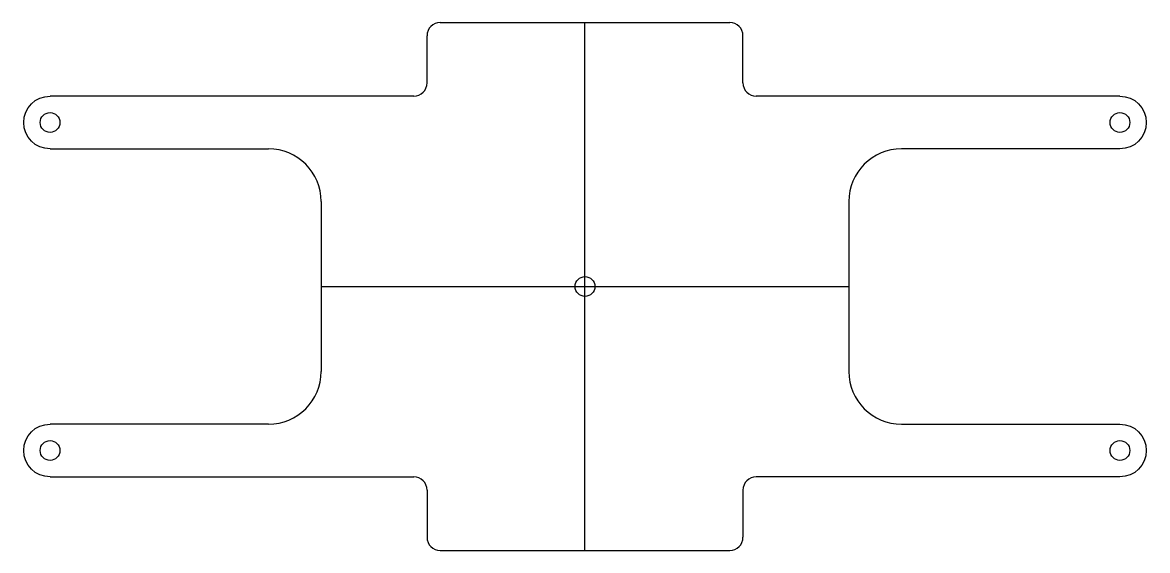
# Model space of a CAD drawing. Header units: millimetres. Extents: x -85 to 85, y -40 to 40.
import ezdxf

# ---------------------------------------------------------------- set-up
doc = ezdxf.new("R2010")
doc.units = ezdxf.units.MM
doc.layers.get('0').update_dxf_attribs({"linetype": 'CONTINUOUS'})

msp = doc.modelspace()

# ---------------------------------------------------------------- linework, layer by layer
for p, q in [((-22, 40.08), (22, 40.08)), ((0, -40.08), (0, 40.08)), ((-24, 30.9), (-24, 38.08)), ((24, 30.9), (24, 38.08)), ((-26, 28.9), (-81.27, 28.9)), ((81.27, 28.9), (26, 28.9)), ((-81.27, 20.9), (-48.08, 20.9)), ((81.27, 20.9), (48.08, 20.9)), ((-40.08, 12.9), (-40.08, -12.9)), ((40.08, 12.9), (40.08, -12.9)), ((-40.08, 0), (40.08, 0)), ((-48.08, -20.9), (-81.27, -20.9)), ((48.08, -20.9), (81.27, -20.9)), ((-81.27, -28.9), (-26, -28.9)), ((81.27, -28.9), (26, -28.9)), ((-24, -30.9), (-24, -38.08)), ((24, -30.9), (24, -38.08)), ((-22, -40.08), (22, -40.08))]:
    msp.add_line(p, q)
for centre in [(-81.27, 24.9), (81.27, 24.9), (0, 0), (-81.27, -24.9), (81.27, -24.9)]:
    msp.add_circle(centre, 1.5)
for centre, radius, start, end in [((-22, 38.08), 2, 90, 180), ((22, 38.08), 2, 0, 90), ((-26, 30.9), 2, -90, 0), ((26, 30.9), 2, 180, 270), ((-48.08, 12.9), 8, 0, 90), ((48.08, 12.9), 8, 90, 180), ((-48.08, -12.9), 8, 270, 360), ((48.08, -12.9), 8, 180, 270), ((-26, -30.9), 2, 0, 90), ((26, -30.9), 2, 90, 180), ((-22, -38.08), 2, 180, 270), ((22, -38.08), 2, -90, 0)]:
    msp.add_arc(centre, radius, start, end)
at = {"extrusion": (0, 0, -1)}
for centre, start, end in [((81.27, 24.9), -90, 90), ((-81.27, 24.9), 90, 270), ((81.27, -24.9), -90, 90), ((-81.27, -24.9), 90, 270)]:
    msp.add_arc(centre, 4, start, end, dxfattribs=at)

doc.saveas('drawing.dxf')
